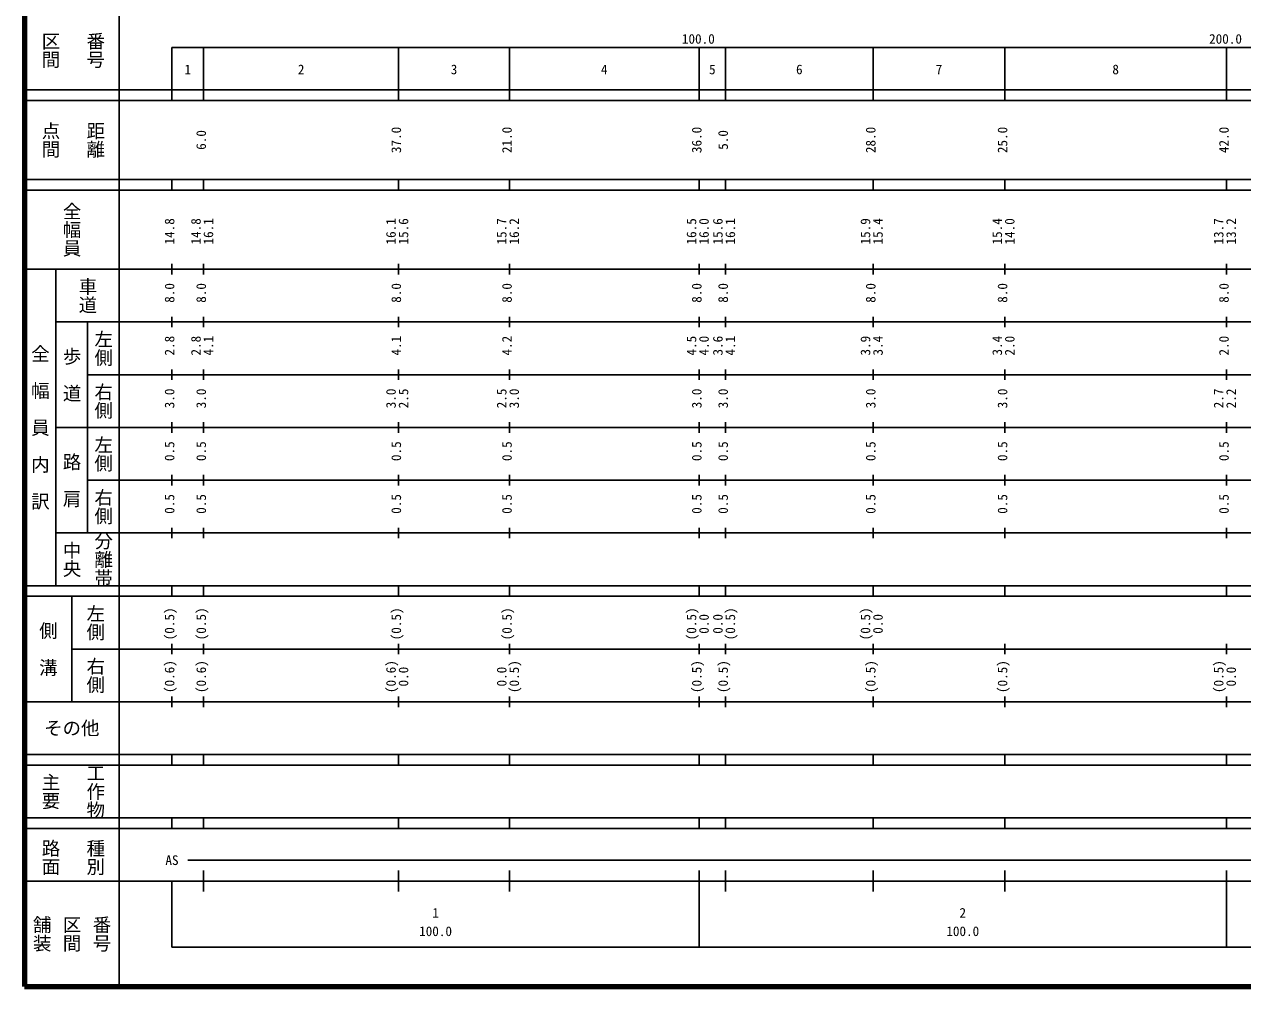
# Model space of a CAD drawing. Units: millimetres on the paper, enlarged 1000 times. Extents: x 40000 to 680000, y 20000 to 380000.
# Drawn here: x 40000 to 271090, y 20000 to 202409 of the extents above; entities that cross this region are included whole.
import ezdxf
from ezdxf.enums import TextEntityAlignment as Align

# ---------------------------------------------------------------- set-up
doc = ezdxf.new("R2010")
doc.units = ezdxf.units.MM
doc.header["$LTSCALE"] = 1000
doc.layers.add('M-TTL', color=2, linetype='Continuous', lineweight=140)
doc.layers.add('M-TTL-BAND', color=7, linetype='Continuous', lineweight=25)
doc.styles.add('@ＭＳ ゴシック', font='')
doc.styles.add('ＭＳ ゴシック', font='')
doc.styles.get('@ＭＳ ゴシック').set_extended_font_data('@MS Gothic')
doc.styles.get('ＭＳ ゴシック').set_extended_font_data('MS Gothic')

msp = doc.modelspace()

# ---------------------------------------------------------------- linework, layer by layer
at = {"layer": 'M-TTL'}
for p, q in [((40000, 380000), (40000, 20000)), ((40000, 20000), (680000, 20000))]:
    msp.add_line(p, q, dxfattribs=at)
at = {"layer": 'M-TTL-BAND'}
for p, q in [((58000, 370000), (58000, 20000)), ((68000, 198000), (579000, 198000)), ((68000, 198000), (68000, 188000)), ((74000, 188000), (74000, 198000)), ((111000, 188000), (111000, 198000)), ((132000, 188000), (132000, 198000)), ((168000, 188000), (168000, 198000)), ((173000, 188000), (173000, 198000)), ((201000, 188000), (201000, 198000)), ((226000, 188000), (226000, 198000)), ((268000, 188000), (268000, 198000)), ((40000, 190000), (579000, 190000)), ((40000, 188000), (579000, 188000)), ((40000, 173000), (579000, 173000)), ((68000, 171000), (68000, 173000)), ((74000, 171000), (74000, 173000)), ((111000, 171000), (111000, 173000)), ((132000, 171000), (132000, 173000)), ((168000, 171000), (168000, 173000)), ((173000, 171000), (173000, 173000)), ((201000, 171000), (201000, 173000)), ((226000, 171000), (226000, 173000)), ((268000, 171000), (268000, 173000)), ((40000, 171000), (579000, 171000)), ((40000, 156000), (579000, 156000)), ((46000, 96000), (46000, 156000)), ((68000, 155000), (68000, 157000)), ((74000, 155000), (74000, 157000)), ((111000, 155000), (111000, 157000)), ((132000, 155000), (132000, 157000)), ((168000, 155000), (168000, 157000)), ((173000, 155000), (173000, 157000)), ((201000, 155000), (201000, 157000)), ((226000, 155000), (226000, 157000)), ((268000, 155000), (268000, 157000)), ((46000, 146000), (579000, 146000)), ((52000, 146000), (52000, 106000)), ((68000, 145000), (68000, 147000)), ((74000, 145000), (74000, 147000)), ((111000, 145000), (111000, 147000)), ((132000, 145000), (132000, 147000)), ((168000, 145000), (168000, 147000)), ((173000, 145000), (173000, 147000)), ((201000, 145000), (201000, 147000)), ((226000, 145000), (226000, 147000)), ((268000, 145000), (268000, 147000)), ((68000, 135000), (68000, 137000)), ((74000, 135000), (74000, 137000)), ((111000, 135000), (111000, 137000)), ((132000, 135000), (132000, 137000)), ((168000, 135000), (168000, 137000)), ((173000, 135000), (173000, 137000)), ((201000, 135000), (201000, 137000)), ((226000, 135000), (226000, 137000)), ((268000, 135000), (268000, 137000)), ((52000, 136000), (579000, 136000)), ((46000, 126000), (579000, 126000)), ((68000, 125000), (68000, 127000)), ((74000, 125000), (74000, 127000)), ((111000, 125000), (111000, 127000)), ((132000, 125000), (132000, 127000)), ((168000, 125000), (168000, 127000)), ((173000, 125000), (173000, 127000)), ((201000, 125000), (201000, 127000)), ((226000, 125000), (226000, 127000)), ((268000, 125000), (268000, 127000)), ((52000, 116000), (579000, 116000)), ((68000, 115000), (68000, 117000)), ((74000, 115000), (74000, 117000)), ((111000, 115000), (111000, 117000)), ((132000, 115000), (132000, 117000)), ((168000, 115000), (168000, 117000)), ((173000, 115000), (173000, 117000)), ((201000, 115000), (201000, 117000)), ((226000, 115000), (226000, 117000)), ((268000, 115000), (268000, 117000)), ((68000, 105000), (68000, 107000)), ((74000, 105000), (74000, 107000)), ((111000, 105000), (111000, 107000)), ((132000, 105000), (132000, 107000)), ((168000, 105000), (168000, 107000)), ((173000, 105000), (173000, 107000)), ((201000, 105000), (201000, 107000)), ((226000, 105000), (226000, 107000)), ((268000, 105000), (268000, 107000)), ((46000, 106000), (579000, 106000)), ((40000, 96000), (579000, 96000)), ((68000, 94000), (68000, 96000)), ((74000, 94000), (74000, 96000)), ((111000, 94000), (111000, 96000)), ((132000, 94000), (132000, 96000)), ((168000, 94000), (168000, 96000)), ((173000, 94000), (173000, 96000)), ((201000, 94000), (201000, 96000)), ((226000, 94000), (226000, 96000)), ((268000, 94000), (268000, 96000)), ((40000, 94000), (579000, 94000)), ((49000, 94000), (49000, 74000)), ((49000, 84000), (579000, 84000)), ((68000, 83000), (68000, 85000)), ((74000, 83000), (74000, 85000)), ((111000, 83000), (111000, 85000)), ((132000, 83000), (132000, 85000)), ((168000, 83000), (168000, 85000)), ((173000, 83000), (173000, 85000)), ((201000, 83000), (201000, 85000)), ((226000, 83000), (226000, 85000)), ((268000, 83000), (268000, 85000)), ((40000, 74000), (579000, 74000)), ((68000, 73000), (68000, 75000)), ((74000, 73000), (74000, 75000)), ((111000, 73000), (111000, 75000)), ((132000, 73000), (132000, 75000)), ((168000, 73000), (168000, 75000)), ((173000, 73000), (173000, 75000)), ((201000, 73000), (201000, 75000)), ((226000, 73000), (226000, 75000)), ((268000, 73000), (268000, 75000)), ((40000, 64000), (579000, 64000)), ((68000, 62000), (68000, 64000)), ((74000, 62000), (74000, 64000)), ((111000, 62000), (111000, 64000)), ((132000, 62000), (132000, 64000)), ((168000, 62000), (168000, 64000)), ((173000, 62000), (173000, 64000)), ((201000, 62000), (201000, 64000)), ((226000, 62000), (226000, 64000)), ((268000, 62000), (268000, 64000)), ((40000, 62000), (579000, 62000)), ((40000, 52000), (579000, 52000)), ((68000, 50000), (68000, 52000)), ((74000, 50000), (74000, 52000)), ((111000, 50000), (111000, 52000)), ((132000, 50000), (132000, 52000)), ((168000, 50000), (168000, 52000)), ((173000, 50000), (173000, 52000)), ((201000, 50000), (201000, 52000)), ((226000, 50000), (226000, 52000)), ((268000, 50000), (268000, 52000)), ((40000, 50000), (579000, 50000)), ((71000, 44000), (565000, 44000)), ((74000, 38000), (74000, 42000)), ((111000, 38000), (111000, 42000)), ((132000, 38000), (132000, 42000)), ((168000, 27500), (168000, 42000)), ((173000, 38000), (173000, 42000)), ((201000, 38000), (201000, 42000)), ((226000, 38000), (226000, 42000)), ((268000, 27500), (268000, 42000)), ((40000, 40000), (579000, 40000)), ((68000, 40000), (68000, 27500)), ((68000, 27500), (579000, 27500))]:
    msp.add_line(p, q, dxfattribs=at)

# ---------------------------------------------------------------- texts
at = {"layer": 'M-TTL-BAND', "style": '@ＭＳ ゴシック'}
for s, p in [('区間', (45000, 197500)), ('番号', (53500, 197500)), ('点間', (45000, 180500)), ('距離', (53500, 180500)), ('全幅員', (49000, 163500)), ('車道', (52000, 151000)), ('左側', (55000, 141000)), ('全\u3000幅\u3000員\u3000内\u3000訳', (43000, 126000)), ('歩\u3000道', (49000, 136000)), ('右側', (55000, 131000)), ('左側', (55000, 121000)), ('路\u3000肩', (49000, 116000)), ('右側', (55000, 111000)), ('中央', (49000, 101000)), ('分離帯', (55000, 101000)), ('左側', (53500, 89000)), ('側\u3000溝', (44500, 84000)), ('右側', (53500, 79000)), ('主要', (45000, 57000)), ('工作物', (53500, 57000)), ('路面', (45000, 44500)), ('種別', (53500, 44500)), ('舗装', (43333, 30000)), ('区間', (49000, 30000)), ('番号', (54667, 30000))]:
    msp.add_text(s, height=2566, rotation=270, dxfattribs=at).set_placement(p, align=Align.MIDDLE_CENTER)
at = {"layer": 'M-TTL-BAND', "style": 'ＭＳ ゴシック'}
for s, p in [('100.0', (167844, 198195)), ('200.0', (267844, 198195)), ('1', (71000, 192405)), ('2', (92500, 192405)), ('3', (121500, 192405)), ('4', (150000, 192405)), ('5', (170500, 192405)), ('6', (187000, 192405)), ('7', (213500, 192405)), ('8', (247000, 192405)), ('AS', (68000, 42500)), ('1', (118000, 32523)), ('2', (218000, 32523)), ('100.0', (118000, 29033)), ('100.0', (218000, 29033))]:
    msp.add_text(s, height=1833, dxfattribs=at).set_placement(p, align=Align.BOTTOM_CENTER)
for s, p in [('37.0', (112000, 180500)), ('21.0', (133000, 180500)), ('36.0', (169000, 180500)), ('28.0', (202000, 180500)), ('25.0', (227000, 180500)), ('42.0', (269000, 180500)), ('6.0', (75000, 180500)), ('5.0', (174000, 180500)), ('14.8', (69000, 163174)), ('14.8', (74000, 163174)), ('16.1', (76370, 163174)), ('16.1', (111000, 163174)), ('15.6', (113370, 163174)), ('15.7', (132000, 163174)), ('16.2', (134370, 163174)), ('16.5', (168000, 163174)), ('16.0', (170370, 163174)), ('15.6', (173000, 163174)), ('16.1', (175370, 163174)), ('15.9', (201000, 163174)), ('15.4', (203370, 163174)), ('15.4', (226000, 163174)), ('14.0', (228370, 163174)), ('13.7', (268000, 163174)), ('13.2', (270370, 163174)), ('8.0', (69000, 151500)), ('8.0', (75000, 151500)), ('8.0', (112000, 151500)), ('8.0', (133000, 151500)), ('8.0', (169000, 151500)), ('8.0', (174000, 151500)), ('8.0', (202000, 151500)), ('8.0', (227000, 151500)), ('8.0', (269000, 151500)), ('3.4', (203370, 141500)), ('3.4', (226000, 141500)), ('2.8', (69000, 141500)), ('2.8', (74000, 141500)), ('4.1', (76370, 141500)), ('4.1', (112000, 141500)), ('4.2', (133000, 141500)), ('4.5', (168000, 141500)), ('4.0', (170370, 141500)), ('3.6', (173000, 141500)), ('4.1', (175370, 141500)), ('3.9', (201000, 141500)), ('2.0', (228370, 141500)), ('2.0', (269000, 141500)), ('3.0', (69000, 131500)), ('3.0', (75000, 131500)), ('3.0', (111000, 131500)), ('2.5', (113370, 131500)), ('2.5', (132000, 131500)), ('3.0', (134370, 131500)), ('3.0', (169000, 131500)), ('3.0', (174000, 131500)), ('3.0', (202000, 131500)), ('3.0', (227000, 131500)), ('2.7', (268000, 131500)), ('2.2', (270370, 131500)), ('0.5', (69000, 121500)), ('0.5', (75000, 121500)), ('0.5', (112000, 121500)), ('0.5', (133000, 121500)), ('0.5', (169000, 121500)), ('0.5', (174000, 121500)), ('0.5', (202000, 121500)), ('0.5', (227000, 121500)), ('0.5', (269000, 121500)), ('0.5', (69000, 111500)), ('0.5', (75000, 111500)), ('0.5', (112000, 111500)), ('0.5', (133000, 111500)), ('0.5', (169000, 111500)), ('0.5', (174000, 111500)), ('0.5', (202000, 111500)), ('0.5', (227000, 111500)), ('0.5', (269000, 111500)), ('(0.5)', (69000, 88764)), ('(0.5)', (75000, 88764)), ('(0.5)', (112000, 88764)), ('(0.5)', (133000, 88764)), ('(0.5)', (168000, 88764)), ('0.0', (170370, 88764)), ('0.0', (173000, 88764)), ('(0.5)', (175370, 88764)), ('(0.5)', (201000, 88764)), ('0.0', (203370, 88764)), ('(0.6)', (69000, 78764)), ('(0.6)', (75000, 78764)), ('(0.6)', (111000, 78764)), ('(0.5)', (134370, 78764)), ('(0.5)', (169000, 78764)), ('(0.5)', (174000, 78764)), ('(0.5)', (202000, 78764)), ('(0.5)', (227000, 78764)), ('(0.5)', (268000, 78764)), ('0.0', (113370, 78764)), ('0.0', (132000, 78764)), ('0.0', (270370, 78764))]:
    msp.add_text(s, height=1833, rotation=90, dxfattribs=at).set_placement(p, align=Align.BOTTOM_CENTER)
msp.add_text('その他', height=2566, dxfattribs=at).set_placement((49000, 69000), align=Align.MIDDLE_CENTER)

doc.saveas('drawing.dxf')
